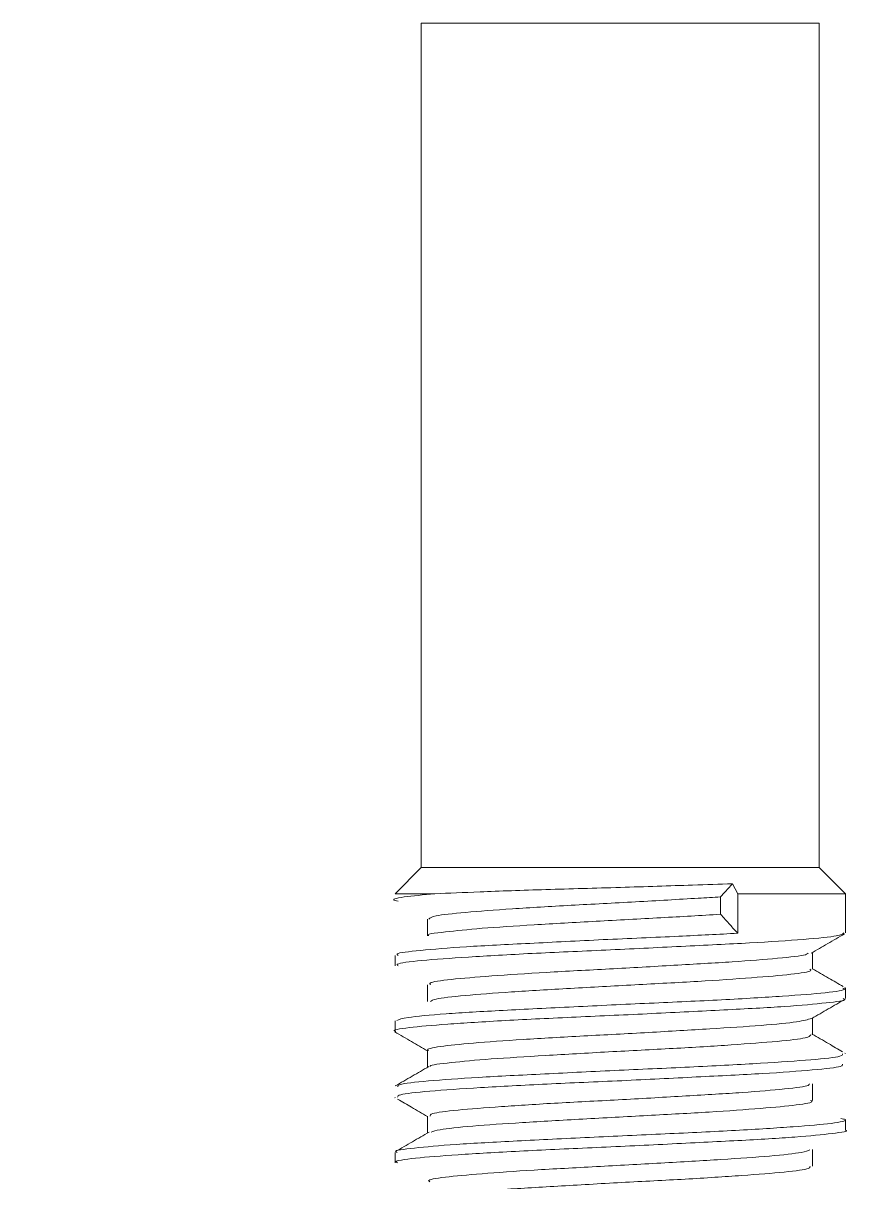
# Model space of a CAD drawing. Extents: x -976302 to -776254, y 5665 to 231437.
# Drawn here: x -803521.8 to -803411, y 90841.4 to 90996.7 of the extents above; entities that cross this region are included whole.
import ezdxf

# ---------------------------------------------------------------- set-up
doc = ezdxf.new("R2010")
doc.units = 0
doc.header["$LTSCALE"] = 1000
doc.header["$MEASUREMENT"] = 0
doc.layers.add('暖通', color=7, linetype='Continuous')
doc.styles.get("Standard").update_dxf_attribs({"font": 'gbenor.shx', "bigfont": 'gbcbig.shx'})
doc.dimstyles.get("Standard").update_dxf_attribs({"dimscale": 100, "dimtxt": 3.5, "dimasz": 1, "dimexe": 2.5, "dimexo": 3, "dimgap": 1.5, "dimtad": 1, "dimdec": 0, "dimzin": 0, "dimdsep": 46, "dimtxsty": 'Standard', "dimblk": 'ARCHTICK', "dimcen": 0.09, "dimadec": 0, "dimazin": 0, "dimtfac": 1, "dimtdec": 0, "dimtix": 1, "dimtmove": 2, "dimatfit": 3, "dimfxl": 1, "dimtolj": 1, "dimtzin": 0, "dimarcsym": 0})

# ---------------------------------------------------------------- blocks, each defined once
blk = doc.blocks.new('MAOSUAN')
at = {"color": 7, "linetype": 'Continuous', "lineweight": 15}
for p, q in [((-21865.323, -6800.141), (-21865.323, -6866.318)), ((-21865.323, -6800.141), (-21865.323, -6866.318)), ((-21834.132, -6800.141), (-21865.323, -6800.141)), ((-21834.132, -6866.318), (-21834.132, -6800.141)), ((-21834.132, -6866.318), (-21834.132, -6800.141)), ((-21865.323, -6866.318), (-21867.365, -6868.376)), ((-21865.323, -6866.318), (-21867.365, -6868.376)), ((-21834.132, -6866.318), (-21865.323, -6866.318)), ((-21832.067, -6868.376), (-21834.132, -6866.318)), ((-21832.067, -6868.376), (-21834.132, -6866.318)), ((-21840.931, -6867.588), (-21840.505, -6868.376)), ((-21864.246, -6868.376), (-21867.365, -6868.376)), ((-21841.851, -6868.62), (-21841.851, -6869.985)), ((-21832.067, -6868.376), (-21840.505, -6868.376)), ((-21840.505, -6868.376), (-21840.505, -6871.473)), ((-21832.067, -6871.45), (-21832.067, -6868.376)), ((-21832.067, -6871.45), (-21832.067, -6868.376)), ((-21864.807, -6870.365), (-21864.807, -6871.677)), ((-21864.807, -6870.365), (-21864.807, -6871.677)), ((-21867.365, -6873.205), (-21867.365, -6874.021)), ((-21867.365, -6873.205), (-21867.365, -6874.021)), ((-21834.648, -6874.287), (-21834.648, -6872.971)), ((-21834.648, -6874.287), (-21834.648, -6872.971)), ((-21864.807, -6875.512), (-21864.807, -6876.826)), ((-21864.807, -6875.512), (-21864.807, -6876.826)), ((-21832.067, -6875.754), (-21832.112, -6875.729)), ((-21832.067, -6875.754), (-21832.112, -6875.729)), ((-21832.067, -6876.597), (-21832.067, -6875.777)), ((-21832.067, -6876.597), (-21832.067, -6875.777)), ((-21867.365, -6878.347), (-21867.365, -6878.624)), ((-21867.365, -6878.347), (-21867.365, -6879.172)), ((-21834.648, -6879.434), (-21834.648, -6878.123)), ((-21834.648, -6879.434), (-21834.648, -6878.123)), ((-21864.807, -6880.659), (-21864.807, -6881.972)), ((-21864.807, -6880.659), (-21864.807, -6881.972)), ((-21832.067, -6880.889), (-21832.112, -6880.865)), ((-21832.067, -6880.889), (-21832.112, -6880.865)), ((-21834.648, -6884.581), (-21834.648, -6883.267)), ((-21834.648, -6884.581), (-21834.648, -6883.267)), ((-21867.387, -6884.341), (-21867.342, -6884.366)), ((-21867.387, -6884.341), (-21867.342, -6884.366)), ((-21864.807, -6885.806), (-21864.807, -6887.121)), ((-21864.807, -6885.806), (-21864.807, -6887.121)), ((-21832.067, -6886.894), (-21832.067, -6886.068)), ((-21832.067, -6886.894), (-21832.067, -6886.068)), ((-21867.365, -6888.644), (-21867.365, -6889.463)), ((-21867.365, -6888.644), (-21867.365, -6889.463)), ((-21834.648, -6889.728), (-21834.648, -6888.417)), ((-21834.648, -6889.728), (-21834.648, -6888.417))]:
    blk.add_line(p, q, dxfattribs=at)
for points, knots in [([(-21864.246, -6868.376), (-21863.13, -6868.328), (-21860.725, -6868.224), (-21855.603, -6868.043), (-21849.749, -6867.887), (-21844.649, -6867.715), (-21841.951, -6867.623), (-21840.931, -6867.588)], [0, 0, 0, 0, 0.193716, 0.417413, 0.643652, 0.865336, 1, 1, 1, 1]), ([(-21864.246, -6868.376), (-21863.13, -6868.328), (-21860.725, -6868.224), (-21855.603, -6868.043), (-21849.749, -6867.887), (-21844.649, -6867.715), (-21841.951, -6867.623), (-21840.931, -6867.588)], [0, 0, 0, 0, 0.193716, 0.417413, 0.643652, 0.865336, 1, 1, 1, 1]), ([(-21840.931, -6867.588), (-21841.103, -6867.781), (-21841.411, -6868.125), (-21841.717, -6868.469), (-21841.851, -6868.62)], [0, 0, 0, 0, 0.559566, 1, 1, 1, 1]), ([(-21840.931, -6867.588), (-21841.103, -6867.781), (-21841.411, -6868.125), (-21841.717, -6868.469), (-21841.851, -6868.62)], [0, 0, 0, 0, 0.559566, 1, 1, 1, 1]), ([(-21867.118, -6868.965), (-21867.2, -6868.95), (-21867.744, -6868.846), (-21866.976, -6868.631), (-21865.134, -6868.459), (-21864.246, -6868.376)], [0, 0, 0, 0, 0.084378, 0.558245, 1, 1, 1, 1]), ([(-21867.118, -6868.965), (-21867.2, -6868.95), (-21867.744, -6868.846), (-21866.976, -6868.631), (-21865.134, -6868.459), (-21864.246, -6868.376)], [0, 0, 0, 0, 0.084378, 0.558245, 1, 1, 1, 1]), ([(-21864.717, -6870.364), (-21864.624, -6870.278), (-21864.426, -6870.095), (-21862.025, -6869.84), (-21858.336, -6869.559), (-21853.632, -6869.277), (-21848.5, -6869.018), (-21844.48, -6868.777), (-21842.427, -6868.654), (-21841.851, -6868.62)], [0, 0, 0, 0, 0.141863, 0.301408, 0.460487, 0.61935, 0.778572, 0.937877, 1, 1, 1, 1]), ([(-21864.717, -6870.364), (-21864.624, -6870.278), (-21864.426, -6870.095), (-21862.025, -6869.84), (-21858.336, -6869.559), (-21853.632, -6869.277), (-21848.5, -6869.018), (-21844.48, -6868.777), (-21842.427, -6868.654), (-21841.851, -6868.62)], [0, 0, 0, 0, 0.141863, 0.301408, 0.460487, 0.61935, 0.778572, 0.937877, 1, 1, 1, 1]), ([(-21841.851, -6869.985), (-21843.38, -6870.077), (-21846.445, -6870.261), (-21851.66, -6870.527), (-21856.57, -6870.824), (-21860.808, -6871.076), (-21863.461, -6871.383), (-21865.072, -6871.542), (-21864.724, -6871.643), (-21864.717, -6871.645)], [0, 0, 0, 0, 0.165611, 0.331919, 0.49789, 0.663832, 0.82986, 0.99625, 1, 1, 1, 1]), ([(-21841.851, -6869.985), (-21843.38, -6870.077), (-21846.445, -6870.261), (-21851.66, -6870.527), (-21856.57, -6870.824), (-21860.808, -6871.076), (-21863.461, -6871.383), (-21865.072, -6871.542), (-21864.724, -6871.643), (-21864.717, -6871.645)], [0, 0, 0, 0, 0.165611, 0.331919, 0.49789, 0.663832, 0.82986, 0.99625, 1, 1, 1, 1]), ([(-21841.851, -6869.985), (-21841.607, -6870.263), (-21841.169, -6870.761), (-21840.708, -6871.255), (-21840.505, -6871.473)], [0, 0, 0, 0, 0.558617, 1, 1, 1, 1]), ([(-21841.851, -6869.985), (-21841.607, -6870.263), (-21841.169, -6870.761), (-21840.708, -6871.255), (-21840.505, -6871.473)], [0, 0, 0, 0, 0.558617, 1, 1, 1, 1]), ([(-21840.505, -6871.473), (-21842.013, -6871.552), (-21845.306, -6871.725), (-21851.082, -6871.966), (-21856.923, -6872.274), (-21862.008, -6872.52), (-21865.567, -6872.825), (-21867.38, -6873.029), (-21867.178, -6873.164), (-21867.118, -6873.205)], [0, 0, 0, 0, 0.135091, 0.294861, 0.453872, 0.613122, 0.772208, 0.931587, 1, 1, 1, 1]), ([(-21840.505, -6871.473), (-21842.013, -6871.552), (-21845.306, -6871.725), (-21851.082, -6871.966), (-21856.923, -6872.274), (-21862.008, -6872.52), (-21865.567, -6872.825), (-21867.38, -6873.029), (-21867.178, -6873.164), (-21867.118, -6873.205)], [0, 0, 0, 0, 0.135091, 0.294861, 0.453872, 0.613122, 0.772208, 0.931587, 1, 1, 1, 1]), ([(-21867.118, -6874.021), (-21867.176, -6873.978), (-21867.361, -6873.845), (-21865.482, -6873.603), (-21861.844, -6873.351), (-21856.743, -6873.045), (-21850.868, -6872.8), (-21844.861, -6872.498), (-21839.377, -6872.232), (-21835.127, -6871.956), (-21832.486, -6871.686), (-21832.291, -6871.524), (-21832.202, -6871.45)], [0, 0, 0, 0, 0.049827, 0.157416, 0.264884, 0.37218, 0.479596, 0.587171, 0.694687, 0.802386, 0.909708, 1, 1, 1, 1]), ([(-21867.118, -6874.021), (-21867.176, -6873.978), (-21867.361, -6873.845), (-21865.482, -6873.603), (-21861.844, -6873.351), (-21856.743, -6873.045), (-21850.868, -6872.8), (-21844.861, -6872.498), (-21839.377, -6872.232), (-21835.127, -6871.956), (-21832.486, -6871.686), (-21832.291, -6871.524), (-21832.202, -6871.45)], [0, 0, 0, 0, 0.049827, 0.157416, 0.264884, 0.37218, 0.479596, 0.587171, 0.694687, 0.802386, 0.909708, 1, 1, 1, 1]), ([(-21834.76, -6873.037), (-21834.326, -6872.786), (-21833.45, -6872.281), (-21832.576, -6871.773), (-21832.135, -6871.517)], [0, 0, 0, 0, 0.495471, 1, 1, 1, 1]), ([(-21834.76, -6873.037), (-21834.326, -6872.786), (-21833.45, -6872.281), (-21832.576, -6871.773), (-21832.135, -6871.517)], [0, 0, 0, 0, 0.495471, 1, 1, 1, 1]), ([(-21864.582, -6875.507), (-21864.63, -6875.463), (-21864.775, -6875.327), (-21863.139, -6875.085), (-21859.992, -6874.829), (-21855.6, -6874.528), (-21850.567, -6874.278), (-21845.439, -6873.979), (-21840.765, -6873.713), (-21837.215, -6873.434), (-21835.153, -6873.204), (-21835.024, -6873.074), (-21834.985, -6873.033)], [0, 0, 0, 0, 0.054485, 0.166409, 0.278484, 0.390217, 0.502004, 0.614198, 0.725951, 0.83785, 0.949734, 1, 1, 1, 1]), ([(-21864.582, -6875.507), (-21864.63, -6875.463), (-21864.775, -6875.327), (-21863.139, -6875.085), (-21859.992, -6874.829), (-21855.6, -6874.528), (-21850.567, -6874.278), (-21845.439, -6873.979), (-21840.765, -6873.713), (-21837.215, -6873.434), (-21835.153, -6873.204), (-21835.024, -6873.074), (-21834.985, -6873.033)], [0, 0, 0, 0, 0.054485, 0.166409, 0.278484, 0.390217, 0.502004, 0.614198, 0.725951, 0.83785, 0.949734, 1, 1, 1, 1]), ([(-21834.85, -6874.292), (-21834.804, -6874.33), (-21834.651, -6874.459), (-21836.158, -6874.699), (-21839.214, -6874.951), (-21843.539, -6875.255), (-21848.549, -6875.503), (-21853.689, -6875.802), (-21858.404, -6876.07), (-21862.062, -6876.346), (-21864.292, -6876.601), (-21864.498, -6876.751), (-21864.582, -6876.811)], [0, 0, 0, 0, 0.046437, 0.155988, 0.265949, 0.375582, 0.485814, 0.595201, 0.705279, 0.814952, 0.924751, 1, 1, 1, 1]), ([(-21834.85, -6874.292), (-21834.804, -6874.33), (-21834.651, -6874.459), (-21836.158, -6874.699), (-21839.214, -6874.951), (-21843.539, -6875.255), (-21848.549, -6875.503), (-21853.689, -6875.802), (-21858.404, -6876.07), (-21862.062, -6876.346), (-21864.292, -6876.601), (-21864.498, -6876.751), (-21864.582, -6876.811)], [0, 0, 0, 0, 0.046437, 0.155988, 0.265949, 0.375582, 0.485814, 0.595201, 0.705279, 0.814952, 0.924751, 1, 1, 1, 1]), ([(-21832.247, -6875.645), (-21832.629, -6875.426), (-21833.431, -6874.965), (-21834.23, -6874.497), (-21834.648, -6874.252)], [0, 0, 0, 0, 0.475846, 1, 1, 1, 1]), ([(-21832.247, -6875.645), (-21832.629, -6875.426), (-21833.431, -6874.965), (-21834.23, -6874.497), (-21834.648, -6874.252)], [0, 0, 0, 0, 0.475846, 1, 1, 1, 1]), ([(-21832.269, -6875.777), (-21832.216, -6875.801), (-21831.963, -6875.914), (-21833.437, -6876.147), (-21836.74, -6876.393), (-21841.633, -6876.697), (-21847.396, -6876.952), (-21853.431, -6877.239), (-21859.07, -6877.52), (-21863.596, -6877.782), (-21866.623, -6878.067), (-21867.037, -6878.228), (-21867.23, -6878.304)], [0, 0, 0, 0, 0.02904, 0.138355, 0.247789, 0.357297, 0.466454, 0.575793, 0.685222, 0.794784, 0.904145, 1, 1, 1, 1]), ([(-21832.269, -6875.777), (-21832.216, -6875.801), (-21831.963, -6875.914), (-21833.437, -6876.147), (-21836.74, -6876.393), (-21841.633, -6876.697), (-21847.396, -6876.952), (-21853.431, -6877.239), (-21859.07, -6877.52), (-21863.596, -6877.782), (-21866.623, -6878.067), (-21867.037, -6878.228), (-21867.23, -6878.304)], [0, 0, 0, 0, 0.02904, 0.138355, 0.247789, 0.357297, 0.466454, 0.575793, 0.685222, 0.794784, 0.904145, 1, 1, 1, 1]), ([(-21867.297, -6879.172), (-21867.321, -6879.166), (-21867.691, -6879.073), (-21866.414, -6878.853), (-21863.532, -6878.605), (-21858.866, -6878.309), (-21853.233, -6878.042), (-21847.187, -6877.771), (-21841.453, -6877.474), (-21836.598, -6877.225), (-21833.38, -6876.917), (-21831.931, -6876.738), (-21832.197, -6876.619), (-21832.247, -6876.597)], [0, 0, 0, 0, 0.007422, 0.114935, 0.222506, 0.330171, 0.437745, 0.545177, 0.652471, 0.760058, 0.867473, 0.975101, 1, 1, 1, 1]), ([(-21867.297, -6879.172), (-21867.321, -6879.166), (-21867.691, -6879.073), (-21866.414, -6878.853), (-21863.532, -6878.605), (-21858.866, -6878.309), (-21853.233, -6878.042), (-21847.187, -6877.771), (-21841.453, -6877.474), (-21836.598, -6877.225), (-21833.38, -6876.917), (-21831.931, -6876.738), (-21832.197, -6876.619), (-21832.247, -6876.597)], [0, 0, 0, 0, 0.007422, 0.114935, 0.222506, 0.330171, 0.437745, 0.545177, 0.652471, 0.760058, 0.867473, 0.975101, 1, 1, 1, 1]), ([(-21834.715, -6878.156), (-21834.281, -6877.905), (-21833.406, -6877.399), (-21832.531, -6876.892), (-21832.09, -6876.636)], [0, 0, 0, 0, 0.495604, 1, 1, 1, 1]), ([(-21834.715, -6878.156), (-21834.281, -6877.905), (-21833.406, -6877.399), (-21832.531, -6876.892), (-21832.09, -6876.636)], [0, 0, 0, 0, 0.495604, 1, 1, 1, 1]), ([(-21864.739, -6880.658), (-21864.756, -6880.651), (-21864.966, -6880.555), (-21863.982, -6880.338), (-21861.458, -6880.086), (-21857.471, -6879.791), (-21852.635, -6879.525), (-21847.472, -6879.252), (-21842.558, -6878.958), (-21838.499, -6878.703), (-21835.586, -6878.408), (-21835.017, -6878.237), (-21834.738, -6878.153)], [0, 0, 0, 0, 0.009346, 0.11985, 0.230183, 0.340634, 0.451406, 0.562006, 0.672178, 0.782604, 0.893211, 1, 1, 1, 1]), ([(-21864.739, -6880.658), (-21864.756, -6880.651), (-21864.966, -6880.555), (-21863.982, -6880.338), (-21861.458, -6880.086), (-21857.471, -6879.791), (-21852.635, -6879.525), (-21847.472, -6879.252), (-21842.558, -6878.958), (-21838.499, -6878.703), (-21835.586, -6878.408), (-21835.017, -6878.237), (-21834.738, -6878.153)], [0, 0, 0, 0, 0.009346, 0.11985, 0.230183, 0.340634, 0.451406, 0.562006, 0.672178, 0.782604, 0.893211, 1, 1, 1, 1]), ([(-21867.387, -6879.195), (-21866.946, -6879.45), (-21866.085, -6879.949), (-21865.225, -6880.45), (-21864.807, -6880.694)], [0, 0, 0, 0, 0.512751, 1, 1, 1, 1]), ([(-21867.387, -6879.195), (-21866.946, -6879.45), (-21866.085, -6879.949), (-21865.225, -6880.45), (-21864.807, -6880.694)], [0, 0, 0, 0, 0.512751, 1, 1, 1, 1]), ([(-21834.783, -6879.436), (-21834.842, -6879.515), (-21834.972, -6879.691), (-21837.23, -6879.944), (-21840.838, -6880.22), (-21845.506, -6880.507), (-21850.64, -6880.762), (-21855.664, -6881.065), (-21860.047, -6881.318), (-21863.128, -6881.617), (-21864.648, -6881.801), (-21864.61, -6881.909), (-21864.605, -6881.924)], [0, 0, 0, 0, 0.091984, 0.203327, 0.314873, 0.425894, 0.537458, 0.648799, 0.759835, 0.871289, 0.982746, 1, 1, 1, 1]), ([(-21834.783, -6879.436), (-21834.842, -6879.515), (-21834.972, -6879.691), (-21837.23, -6879.944), (-21840.838, -6880.22), (-21845.506, -6880.507), (-21850.64, -6880.762), (-21855.664, -6881.065), (-21860.047, -6881.318), (-21863.128, -6881.617), (-21864.648, -6881.801), (-21864.61, -6881.909), (-21864.605, -6881.924)], [0, 0, 0, 0, 0.091984, 0.203327, 0.314873, 0.425894, 0.537458, 0.648799, 0.759835, 0.871289, 0.982746, 1, 1, 1, 1]), ([(-21832.292, -6880.771), (-21832.658, -6880.554), (-21833.455, -6880.081), (-21834.258, -6879.619), (-21834.693, -6879.37)], [0, 0, 0, 0, 0.459216, 1, 1, 1, 1]), ([(-21832.292, -6880.771), (-21832.658, -6880.554), (-21833.455, -6880.081), (-21834.258, -6879.619), (-21834.693, -6879.37)], [0, 0, 0, 0, 0.459216, 1, 1, 1, 1]), ([(-21832.292, -6880.924), (-21832.292, -6880.987), (-21832.292, -6881.143), (-21834.546, -6881.392), (-21838.51, -6881.656), (-21843.829, -6881.954), (-21849.792, -6882.199), (-21855.742, -6882.508), (-21861.036, -6882.761), (-21864.98, -6883.053), (-21867.181, -6883.291), (-21867.152, -6883.44), (-21867.14, -6883.499)], [0, 0, 0, 0, 0.07127, 0.178638, 0.286038, 0.393675, 0.501244, 0.608571, 0.716135, 0.823578, 0.931011, 1, 1, 1, 1]), ([(-21832.292, -6880.924), (-21832.292, -6880.987), (-21832.292, -6881.143), (-21834.546, -6881.392), (-21838.51, -6881.656), (-21843.829, -6881.954), (-21849.792, -6882.199), (-21855.742, -6882.508), (-21861.036, -6882.761), (-21864.98, -6883.053), (-21867.181, -6883.291), (-21867.152, -6883.44), (-21867.14, -6883.499)], [0, 0, 0, 0, 0.07127, 0.178638, 0.286038, 0.393675, 0.501244, 0.608571, 0.716135, 0.823578, 0.931011, 1, 1, 1, 1]), ([(-21864.717, -6881.922), (-21865.151, -6882.172), (-21866.026, -6882.678), (-21866.901, -6883.185), (-21867.342, -6883.441)], [0, 0, 0, 0, 0.49559, 1, 1, 1, 1]), ([(-21864.717, -6881.922), (-21865.151, -6882.172), (-21866.026, -6882.678), (-21866.901, -6883.185), (-21867.342, -6883.441)], [0, 0, 0, 0, 0.49559, 1, 1, 1, 1]), ([(-21867.163, -6884.316), (-21867.157, -6884.252), (-21867.141, -6884.094), (-21864.87, -6883.846), (-21860.875, -6883.58), (-21855.556, -6883.283), (-21849.591, -6883.038), (-21843.643, -6882.728), (-21838.349, -6882.477), (-21834.433, -6882.183), (-21832.254, -6881.948), (-21832.297, -6881.799), (-21832.314, -6881.742)], [0, 0, 0, 0, 0.072511, 0.180034, 0.287403, 0.394843, 0.502346, 0.609742, 0.717504, 0.824982, 0.932451, 1, 1, 1, 1]), ([(-21867.163, -6884.316), (-21867.157, -6884.252), (-21867.141, -6884.094), (-21864.87, -6883.846), (-21860.875, -6883.58), (-21855.556, -6883.283), (-21849.591, -6883.038), (-21843.643, -6882.728), (-21838.349, -6882.477), (-21834.433, -6882.183), (-21832.254, -6881.948), (-21832.297, -6881.799), (-21832.314, -6881.742)], [0, 0, 0, 0, 0.072511, 0.180034, 0.287403, 0.394843, 0.502346, 0.609742, 0.717504, 0.824982, 0.932451, 1, 1, 1, 1]), ([(-21864.605, -6885.803), (-21864.606, -6885.738), (-21864.608, -6885.58), (-21862.628, -6885.331), (-21859.211, -6885.064), (-21854.656, -6884.769), (-21849.551, -6884.52), (-21844.471, -6884.215), (-21839.969, -6883.959), (-21836.66, -6883.668), (-21834.889, -6883.45), (-21834.893, -6883.319), (-21834.895, -6883.28)], [0, 0, 0, 0, 0.074963, 0.184708, 0.294611, 0.404095, 0.514286, 0.623952, 0.733637, 0.84335, 0.95307, 1, 1, 1, 1]), ([(-21864.605, -6885.803), (-21864.606, -6885.738), (-21864.608, -6885.58), (-21862.628, -6885.331), (-21859.211, -6885.064), (-21854.656, -6884.769), (-21849.551, -6884.52), (-21844.471, -6884.215), (-21839.969, -6883.959), (-21836.66, -6883.668), (-21834.889, -6883.45), (-21834.893, -6883.319), (-21834.895, -6883.28)], [0, 0, 0, 0, 0.074963, 0.184708, 0.294611, 0.404095, 0.514286, 0.623952, 0.733637, 0.84335, 0.95307, 1, 1, 1, 1]), ([(-21867.163, -6884.466), (-21866.796, -6884.681), (-21866.012, -6885.141), (-21865.226, -6885.598), (-21864.807, -6885.842)], [0, 0, 0, 0, 0.467081, 1, 1, 1, 1]), ([(-21867.163, -6884.466), (-21866.796, -6884.681), (-21866.012, -6885.141), (-21865.226, -6885.598), (-21864.807, -6885.842)], [0, 0, 0, 0, 0.467081, 1, 1, 1, 1]), ([(-21834.805, -6884.584), (-21834.757, -6884.604), (-21834.495, -6884.714), (-21835.753, -6884.941), (-21838.5, -6885.191), (-21842.618, -6885.492), (-21847.535, -6885.751), (-21852.698, -6886.034), (-21857.533, -6886.317), (-21861.453, -6886.579), (-21863.966, -6886.849), (-21864.368, -6886.999), (-21864.537, -6887.062)], [0, 0, 0, 0, 0.025097, 0.136784, 0.248637, 0.36013, 0.471797, 0.583614, 0.695309, 0.807102, 0.918825, 1, 1, 1, 1]), ([(-21834.805, -6884.584), (-21834.757, -6884.604), (-21834.495, -6884.714), (-21835.753, -6884.941), (-21838.5, -6885.191), (-21842.618, -6885.492), (-21847.535, -6885.751), (-21852.698, -6886.034), (-21857.533, -6886.317), (-21861.453, -6886.579), (-21863.966, -6886.849), (-21864.368, -6886.999), (-21864.537, -6887.062)], [0, 0, 0, 0, 0.025097, 0.136784, 0.248637, 0.36013, 0.471797, 0.583614, 0.695309, 0.807102, 0.918825, 1, 1, 1, 1]), ([(-21832.427, -6885.981), (-21832.284, -6886.014), (-21831.769, -6886.135), (-21832.942, -6886.382), (-21835.898, -6886.633), (-21840.511, -6886.927), (-21846.136, -6887.196), (-21852.179, -6887.465), (-21857.931, -6887.763), (-21862.814, -6888.012), (-21866.042, -6888.32), (-21867.547, -6888.501), (-21867.245, -6888.62), (-21867.185, -6888.644)], [0, 0, 0, 0, 0.039917, 0.14387, 0.247732, 0.351669, 0.455338, 0.5591, 0.662918, 0.766902, 0.870696, 0.974549, 1, 1, 1, 1]), ([(-21832.427, -6885.981), (-21832.284, -6886.014), (-21831.769, -6886.135), (-21832.942, -6886.382), (-21835.898, -6886.633), (-21840.511, -6886.927), (-21846.136, -6887.196), (-21852.179, -6887.465), (-21857.931, -6887.763), (-21862.814, -6888.012), (-21866.042, -6888.32), (-21867.547, -6888.501), (-21867.245, -6888.62), (-21867.185, -6888.644)], [0, 0, 0, 0, 0.039917, 0.14387, 0.247732, 0.351669, 0.455338, 0.5591, 0.662918, 0.766902, 0.870696, 0.974549, 1, 1, 1, 1]), ([(-21867.163, -6889.463), (-21867.226, -6889.438), (-21867.517, -6889.325), (-21865.951, -6889.09), (-21862.677, -6888.844), (-21857.746, -6888.539), (-21851.975, -6888.286), (-21845.927, -6887.998), (-21840.34, -6887.717), (-21835.731, -6887.456), (-21832.972, -6887.151), (-21831.714, -6887.001), (-21832.082, -6886.896), (-21832.09, -6886.894)], [0, 0, 0, 0, 0.029995, 0.137461, 0.244863, 0.352593, 0.460159, 0.567652, 0.675065, 0.782588, 0.890061, 0.997726, 1, 1, 1, 1]), ([(-21867.163, -6889.463), (-21867.226, -6889.438), (-21867.517, -6889.325), (-21865.951, -6889.09), (-21862.677, -6888.844), (-21857.746, -6888.539), (-21851.975, -6888.286), (-21845.927, -6887.998), (-21840.34, -6887.717), (-21835.731, -6887.456), (-21832.972, -6887.151), (-21831.714, -6887.001), (-21832.082, -6886.896), (-21832.09, -6886.894)], [0, 0, 0, 0, 0.029995, 0.137461, 0.244863, 0.352593, 0.460159, 0.567652, 0.675065, 0.782588, 0.890061, 0.997726, 1, 1, 1, 1]), ([(-21864.694, -6887.06), (-21865.128, -6887.31), (-21866.004, -6887.816), (-21866.879, -6888.325), (-21867.32, -6888.581)], [0, 0, 0, 0, 0.495568, 1, 1, 1, 1]), ([(-21864.694, -6887.06), (-21865.128, -6887.31), (-21866.004, -6887.816), (-21866.879, -6888.325), (-21867.32, -6888.581)], [0, 0, 0, 0, 0.495568, 1, 1, 1, 1]), ([(-21864.627, -6890.95), (-21864.68, -6890.925), (-21864.923, -6890.81), (-21863.592, -6890.579), (-21860.774, -6890.329), (-21856.581, -6890.026), (-21851.634, -6889.772), (-21846.476, -6889.483), (-21841.67, -6889.205), (-21837.821, -6888.94), (-21835.366, -6888.668), (-21835.006, -6888.515), (-21834.85, -6888.448)], [0, 0, 0, 0, 0.030933, 0.1414925, 0.2522048, 0.3627003, 0.4735729, 0.5838235, 0.694537, 0.8051842, 0.9154235, 1, 1, 1, 1]), ([(-21864.627, -6890.95), (-21864.68, -6890.925), (-21864.923, -6890.81), (-21863.592, -6890.579), (-21860.774, -6890.329), (-21856.581, -6890.026), (-21851.634, -6889.772), (-21846.476, -6889.483), (-21841.67, -6889.205), (-21837.821, -6888.94), (-21835.366, -6888.668), (-21835.006, -6888.515), (-21834.85, -6888.448)], [0, 0, 0, 0, 0.030933, 0.1414925, 0.2522048, 0.3627003, 0.4735729, 0.5838235, 0.694537, 0.8051842, 0.9154235, 1, 1, 1, 1]), ([(-21834.85, -6889.732), (-21834.835, -6889.791), (-21834.796, -6889.943), (-21836.668, -6890.191), (-21840.019, -6890.455), (-21844.534, -6890.75), (-21849.617, -6891.001), (-21854.709, -6891.304), (-21859.255, -6891.562), (-21862.657, -6891.85), (-21864.53, -6892.074), (-21864.536, -6892.205), (-21864.537, -6892.246)], [0, 0, 0, 0, 0.069509, 0.179509, 0.289668, 0.399871, 0.509747, 0.619881, 0.729904, 0.840137, 0.950235, 1, 1, 1, 1]), ([(-21834.85, -6889.732), (-21834.835, -6889.791), (-21834.796, -6889.943), (-21836.668, -6890.191), (-21840.019, -6890.455), (-21844.534, -6890.75), (-21849.617, -6891.001), (-21854.709, -6891.304), (-21859.255, -6891.562), (-21862.657, -6891.85), (-21864.53, -6892.074), (-21864.536, -6892.205), (-21864.537, -6892.246)], [0, 0, 0, 0, 0.069509, 0.179509, 0.289668, 0.399871, 0.509747, 0.619881, 0.729904, 0.840137, 0.950235, 1, 1, 1, 1])]:
    blk.add_open_spline(points, degree=3, knots=knots, dxfattribs=at)
blk = doc.blocks.new('*U23')
at = {"xscale": -0.3375196749, "yscale": 0.3375196749, "zscale": 0.3375196749}
blk.add_blockref('MAOSUAN', (-34817.876, -5495.693), dxfattribs=at)
blk = doc.blocks.new('_ArchTick')
at = {"color": 0, "linetype": 'ByBlock', "const_width": 0.4}
blk.add_lwpolyline([(-0.5, -0.5), (0.5, 0.5)], dxfattribs=at)

msp = doc.modelspace()

# ---------------------------------------------------------------- block references
at = {"layer": '暖通', "color": 7, "xscale": -5.068799998611212, "yscale": 5.068799999542534, "zscale": 5.068800000000002}
msp.add_blockref('*U23', (-942545.68, 130487.14), dxfattribs=at)
msp.add_blockref('*U23', (-942545.68, 130487.14), dxfattribs=at)

# ---------------------------------------------------------------- leaders
at = {"layer": '暖通', "color": 7}
msp.add_leader([(-803456.75, 90256.76), (-804289.36, 91302.39)], dimstyle='Standard', override={"dimgap": 100, "dimtad": 0}, dxfattribs=at)

doc.saveas('drawing.dxf')
